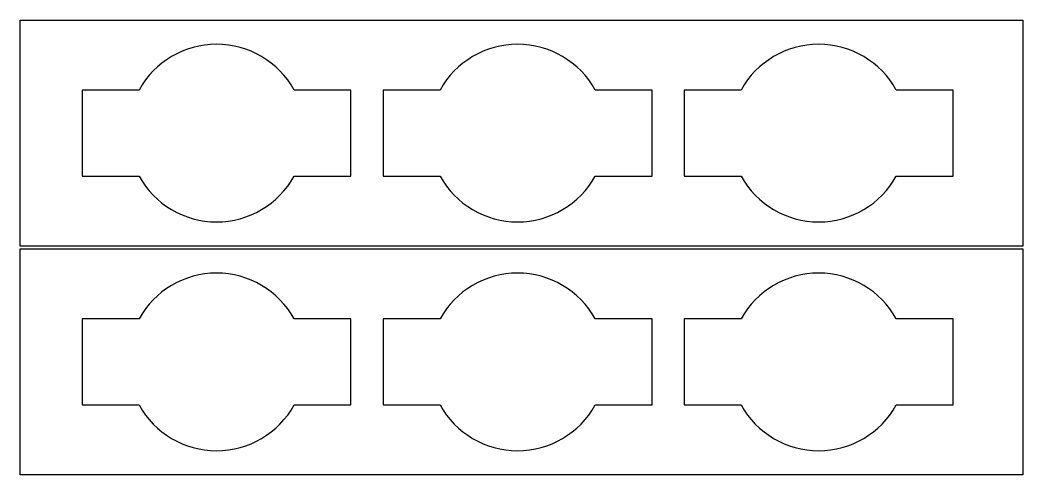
# Model space of a CAD drawing. Extents: x 0.1 to 93.4, y 0.1 to 42.4.
import ezdxf

# ---------------------------------------------------------------- set-up
doc = ezdxf.new("R2010")
doc.units = 0
doc.layers.get('0').update_dxf_attribs({"linetype": 'CONTINUOUS'})

msp = doc.modelspace()

# ---------------------------------------------------------------- linework, layer by layer
for points in [[(0.125, 42.385), (93.406, 42.385), (93.406, 21.385), (0.125, 21.385)], [(0.125, 21.125), (93.406, 21.125), (93.406, 0.125), (0.125, 0.125)]]:
    msp.add_lwpolyline(points, close=True)
for points in [[(5.906, 35.885), (5.906, 27.885), (11.191, 27.885, 0.589015), (25.622, 27.885), (30.906, 27.885), (30.906, 35.885), (25.622, 35.885, 0.589015), (11.191, 35.885)], [(33.906, 35.885), (33.906, 27.885), (39.191, 27.885, 0.589015), (53.622, 27.885), (58.906, 27.885), (58.906, 35.885), (53.622, 35.885, 0.589015), (39.191, 35.885)], [(61.906, 35.885), (61.906, 27.885), (67.191, 27.885, 0.589015), (81.622, 27.885), (86.906, 27.885), (86.906, 35.885), (81.622, 35.885, 0.589015), (67.191, 35.885)], [(5.906, 14.625), (5.906, 6.625), (11.191, 6.625, 0.589015), (25.622, 6.625), (30.906, 6.625), (30.906, 14.625), (25.622, 14.625, 0.589015), (11.191, 14.625)], [(33.906, 14.625), (33.906, 6.625), (39.191, 6.625, 0.589015), (53.622, 6.625), (58.906, 6.625), (58.906, 14.625), (53.622, 14.625, 0.589015), (39.191, 14.625)], [(61.906, 14.625), (61.906, 6.625), (67.191, 6.625, 0.589015), (81.622, 6.625), (86.906, 6.625), (86.906, 14.625), (81.622, 14.625, 0.589015), (67.191, 14.625)]]:
    msp.add_lwpolyline(points, format="xyb", close=True)

doc.saveas('drawing.dxf')
